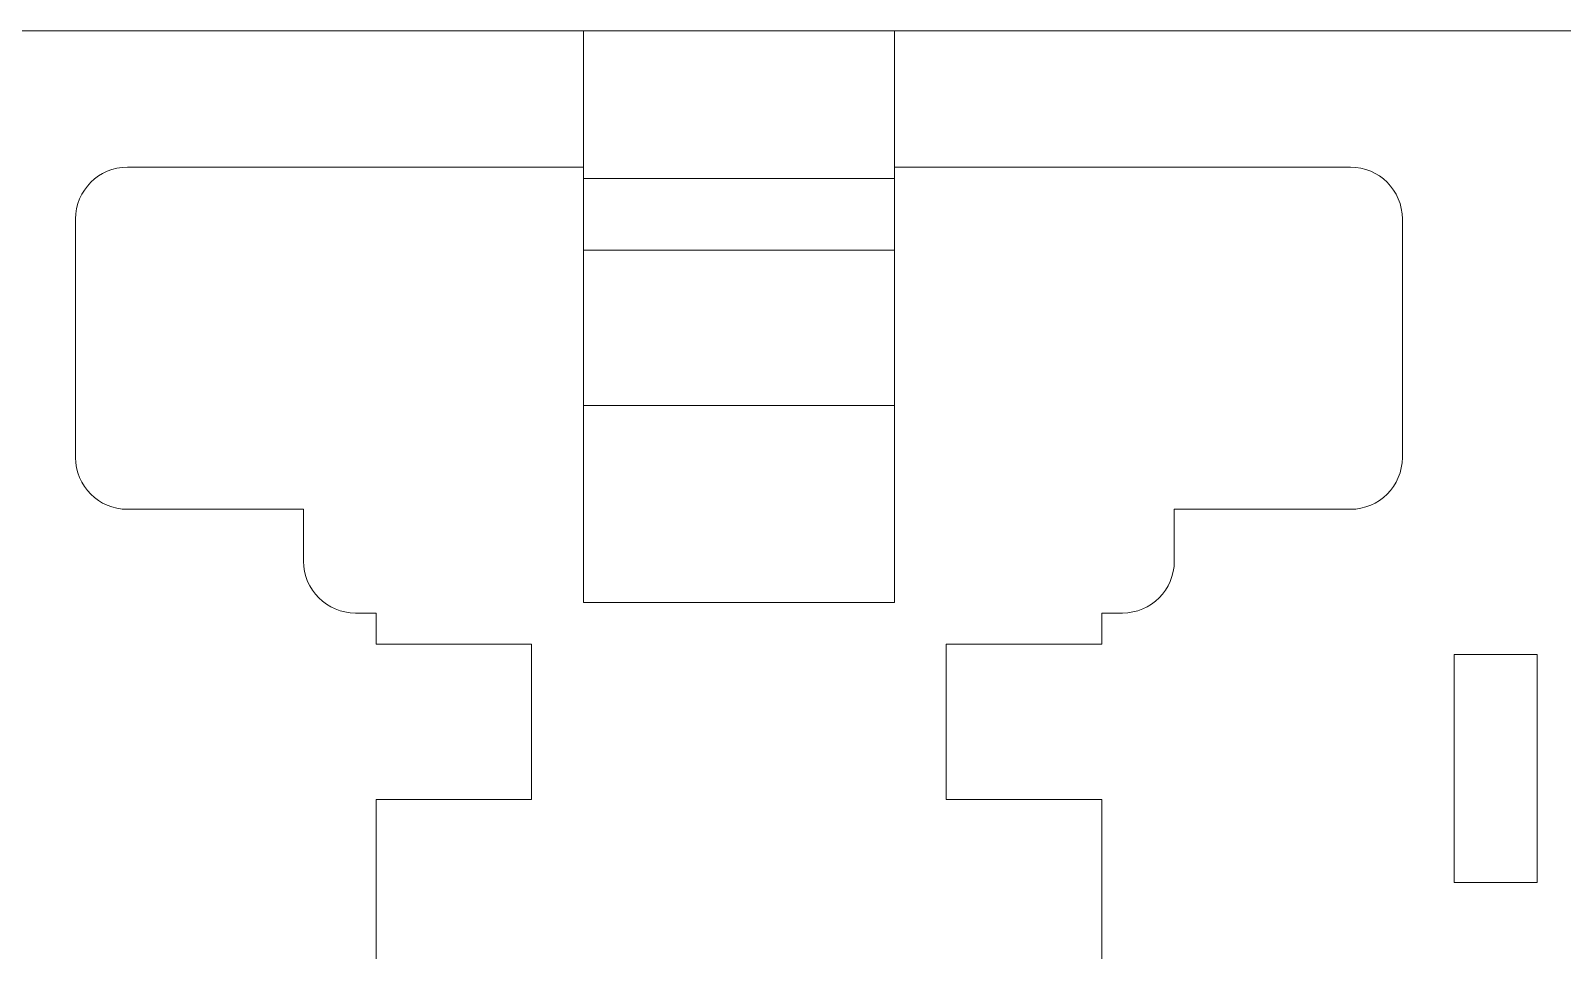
# Model space of a CAD drawing. Header units: millimetres. Extents: x 0 to 594, y 0 to 420.
# Drawn here: x 117.32 to 132.1, y 353.55 to 362.42 of the extents above; entities that cross this region are included whole.
import ezdxf

# ---------------------------------------------------------------- set-up
doc = ezdxf.new("R2010")
doc.units = ezdxf.units.MM
doc.layers.add('1', color=7, linetype='Continuous')

msp = doc.modelspace()

# ---------------------------------------------------------------- linework, layer by layer
at = {"layer": '1', "color": 7, "linetype": 'Continuous', "lineweight": 13}
for p, q in [((136.553, 362.417), (111.753, 362.417)), ((122.653, 362.417), (122.653, 360.99)), ((125.653, 362.417), (125.653, 360.99)), ((122.653, 361.101), (118.253, 361.101)), ((130.053, 361.101), (125.653, 361.101)), ((122.653, 360.99), (122.653, 360.301)), ((122.653, 360.99), (125.653, 360.99)), ((125.653, 360.99), (125.653, 360.301)), ((117.753, 360.601), (117.753, 358.301)), ((130.553, 358.301), (130.553, 360.601)), ((122.653, 360.301), (122.653, 358.801)), ((122.653, 360.301), (125.653, 360.301)), ((125.653, 360.301), (125.653, 358.801)), ((122.653, 358.801), (122.653, 356.901)), ((122.653, 358.801), (125.653, 358.801)), ((125.653, 358.801), (125.653, 356.901)), ((118.253, 357.801), (119.953, 357.801)), ((119.953, 357.801), (119.953, 357.301)), ((128.353, 357.801), (130.053, 357.801)), ((128.353, 357.301), (128.353, 357.801)), ((125.653, 356.901), (122.653, 356.901)), ((120.453, 356.801), (120.653, 356.801)), ((120.653, 356.801), (120.653, 356.501)), ((127.653, 356.801), (127.853, 356.801)), ((127.653, 356.501), (127.653, 356.801)), ((120.653, 356.501), (122.153, 356.501)), ((122.153, 356.501), (122.153, 355.001)), ((126.153, 356.501), (127.653, 356.501)), ((126.153, 355.001), (126.153, 356.501)), ((131.053, 354.201), (131.053, 356.401)), ((131.053, 356.401), (131.853, 356.401)), ((131.853, 356.401), (131.853, 354.201)), ((120.653, 355.001), (120.653, 352.801)), ((122.153, 355.001), (120.653, 355.001)), ((127.653, 355.001), (126.153, 355.001)), ((127.653, 352.801), (127.653, 355.001)), ((131.853, 354.201), (131.053, 354.201))]:
    msp.add_line(p, q, dxfattribs=at)
for centre, start, end in [((118.253, 360.601), 90, 180), ((130.053, 360.601), 0, 90), ((118.253, 358.301), 180, 270), ((130.053, 358.301), 270, 0), ((120.453, 357.301), 180, 270), ((127.853, 357.301), 270, 0)]:
    msp.add_arc(centre, 0.5, start, end, dxfattribs=at)

doc.saveas('drawing.dxf')
